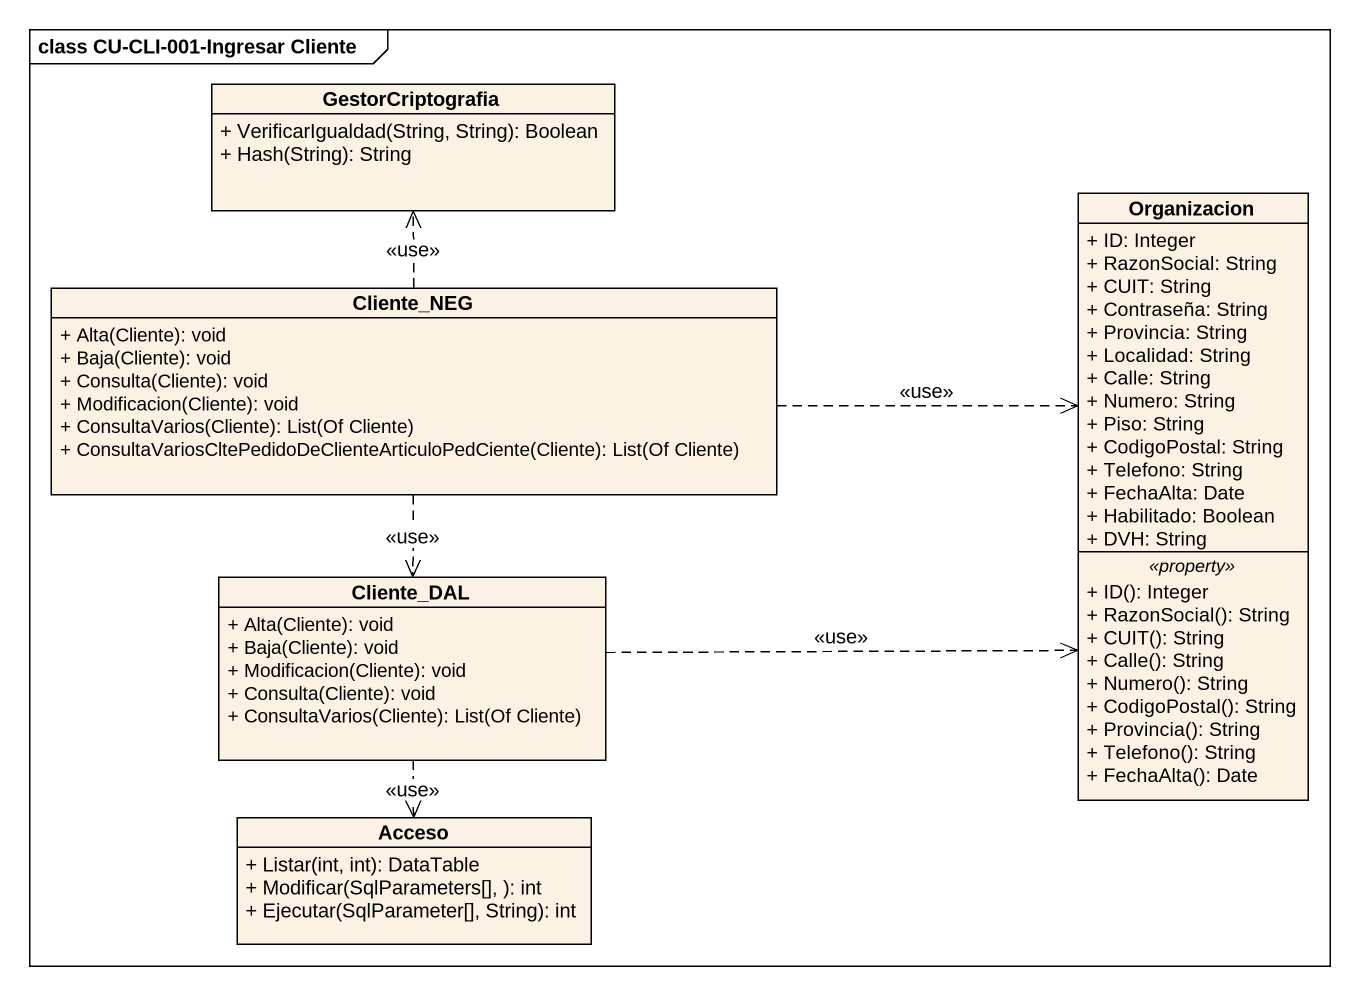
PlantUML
@startuml
mainframe class CU-CLI-001-Ingresar Cliente
hide circle
hide empty members
skinparam classAttributeIconSize 0
class GestorCriptografia {
  + VerificarIgualdad(String, String): Boolean
  + Hash(String): String
}
class Organizacion {
  + ID: Integer
  + RazonSocial: String
  + CUIT: String
  + Contraseña: String
  + Provincia: String
  + Localidad: String
  + Calle: String
  + Numero: String
  + Piso: String
  + CodigoPostal: String
  + Telefono: String
  + FechaAlta: Date
  + Habilitado: Boolean
  + DVH: String
  .. <<property>> ..
  + ID(): Integer
  + RazonSocial(): String
  + CUIT(): String
  + Calle(): String
  + Numero(): String
  + CodigoPostal(): String
  + Provincia(): String
  + Telefono(): String
  + FechaAlta(): Date
}
class Cliente_NEG {
  + Alta(Cliente): void
  + Baja(Cliente): void
  + Consulta(Cliente): void
  + Modificacion(Cliente): void
  + ConsultaVarios(Cliente): List(Of Cliente)
  + ConsultaVariosCltePedidoDeClienteArticuloPedCiente(Cliente): List(Of Cliente)
}
class Cliente_DAL {
  + Alta(Cliente): void
  + Baja(Cliente): void
  + Modificacion(Cliente): void
  + Consulta(Cliente): void
  + ConsultaVarios(Cliente): List(Of Cliente)
}
class Acceso {
  + Listar(int, int): DataTable
  + Modificar(SqlParameters[], ): int
  + Ejecutar(SqlParameter[], String): int
}
Cliente_NEG .up.> GestorCriptografia : <<use>>
Cliente_NEG .right.> Organizacion : <<use>>
Cliente_NEG ..> Cliente_DAL : <<use>>
Cliente_DAL .right.> Organizacion : <<use>>
Cliente_DAL ..> Acceso : <<use>>
@enduml
